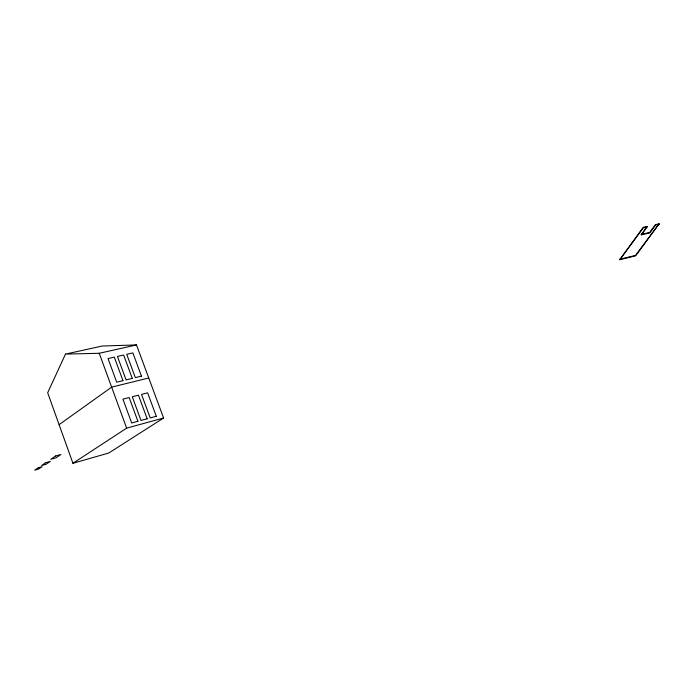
<?xml version="1.0" encoding="UTF-8"?>
<svg xmlns="http://www.w3.org/2000/svg" width="694" height="694" viewBox="0 0 694 694"><rect width="100%" height="100%" fill="white"/><g stroke="black" fill="none" stroke-linecap="round" stroke-linejoin="round"><path stroke-width="1.04" d="M65.505 354.096L47.669 392.769L72.931 463.28L108.767 453.017L163.584 418.005L136.492 344.935L102.244 346.02L65.505 354.096L99.242 353.272L136.492 344.935M641.117 234.407L649.593 232.49L655.457 224.63L659.118 223.824L635.661 255.826L619.759 259.712L643.234 227.32L646.981 226.496L647.164 226.912L641.299 234.824L646.981 226.496M619.759 259.712L643.416 227.736L647.164 226.912M641.299 234.824L649.775 232.898L655.639 225.047L659.3 224.24M619.586 259.296L635.487 255.418L659.118 223.824M59.103 424.676L111.639 387.131L148.75 377.987M72.931 463.28L126.646 428.129L163.584 418.005M99.242 353.272L126.646 428.129M38.248 467.773L34.7 470.176L38.595 469.075L42.152 466.663L38.248 467.773M45.787 462.664L41.571 465.518L46.142 464.225L50.367 461.371L45.787 462.664M55.667 455.967L50.723 459.315L55.98 457.84L60.933 454.492L55.667 455.967M137.906 421.293L131.678 422.993L122.925 399.145L129.171 397.549L137.906 421.293M147.154 418.777L141.003 420.451L132.276 396.751L138.453 395.172L147.154 418.777M156.306 416.296L150.216 417.953L141.524 394.392L147.622 392.83L156.306 416.296M122.968 380.668L116.705 382.194L108.038 358.572L114.319 357.141L122.968 380.668M132.259 378.395L126.074 379.904L117.433 356.43L123.636 355.007L132.259 378.395M141.455 376.148L135.339 377.64L126.716 354.304L132.849 352.908L141.455 376.148"/></g></svg>
